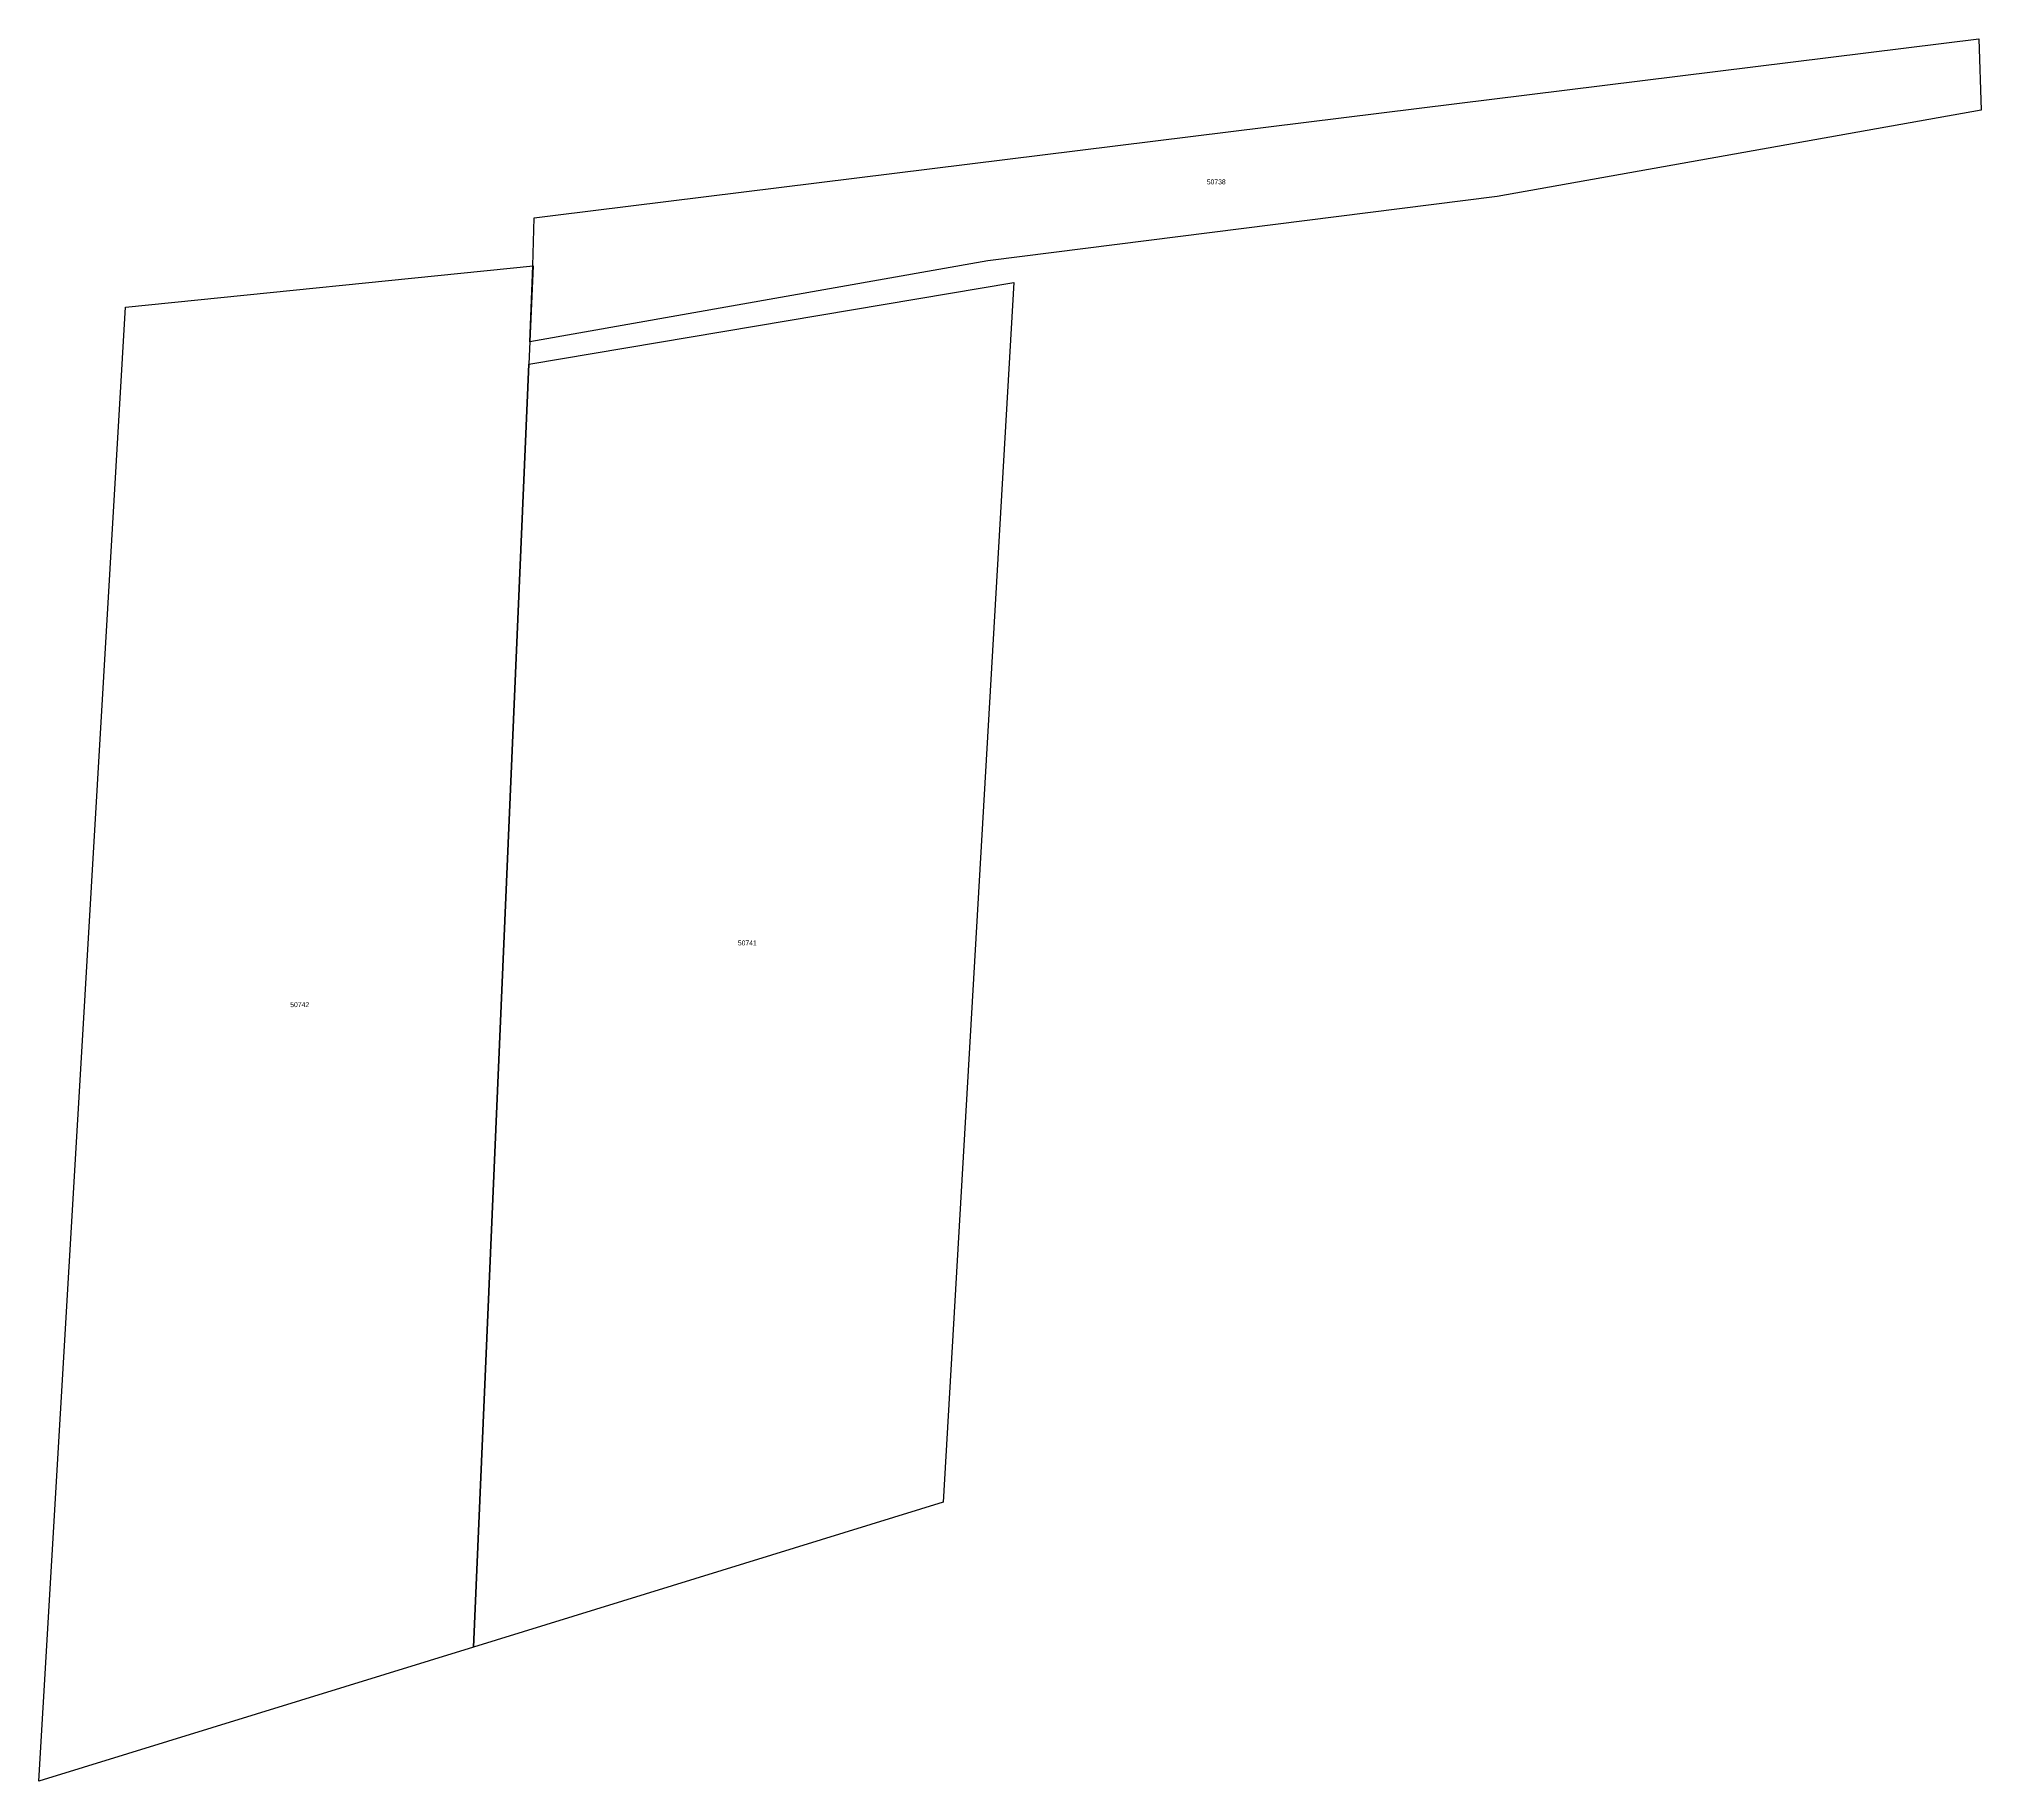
# Model space of a CAD drawing. Header units: inches. Extents: x 388203.7 to 388282.8, y 683658.8 to 683729.7.
import ezdxf

# ---------------------------------------------------------------- set-up
doc = ezdxf.new("R2010")
doc.units = ezdxf.units.IN
doc.header["$MEASUREMENT"] = 0
doc.layers.add('IMOBILE_ACTIVE', color=123, linetype='Continuous', true_color=0x51c8ab)
doc.layers.add('LABEL', color=123, linetype='Continuous', true_color=0x51c8ab)

msp = doc.modelspace()

# ---------------------------------------------------------------- linework, layer by layer
at = {"layer": 'IMOBILE_ACTIVE'}
for points in [[(388282.69, 683729.689), (388282.79, 683726.78), (388263.09, 683723.27), (388242.345, 683720.652), (388223.706, 683717.352), (388223.83, 683720.45), (388223.876, 683722.397), (388224.752, 683722.506)], [(388223.666, 683716.45), (388221.413, 683664.219), (388203.713, 683658.76), (388205.471, 683688.681), (388207.239, 683718.766), (388223.833, 683720.446)], [(388240.524, 683670.115), (388221.413, 683664.219), (388223.666, 683716.45), (388243.405, 683719.766)]]:
    msp.add_lwpolyline(points, close=True, dxfattribs=at)

# ---------------------------------------------------------------- texts
at = {"layer": 'LABEL'}
for s, p in [('50738', (388251.265, 683723.766)), ('50741', (388232.173, 683692.784)), ('50742', (388213.949, 683690.27))]:
    msp.add_text(s, height=0.2, dxfattribs=at).set_placement(p)

doc.saveas('drawing.dxf')
